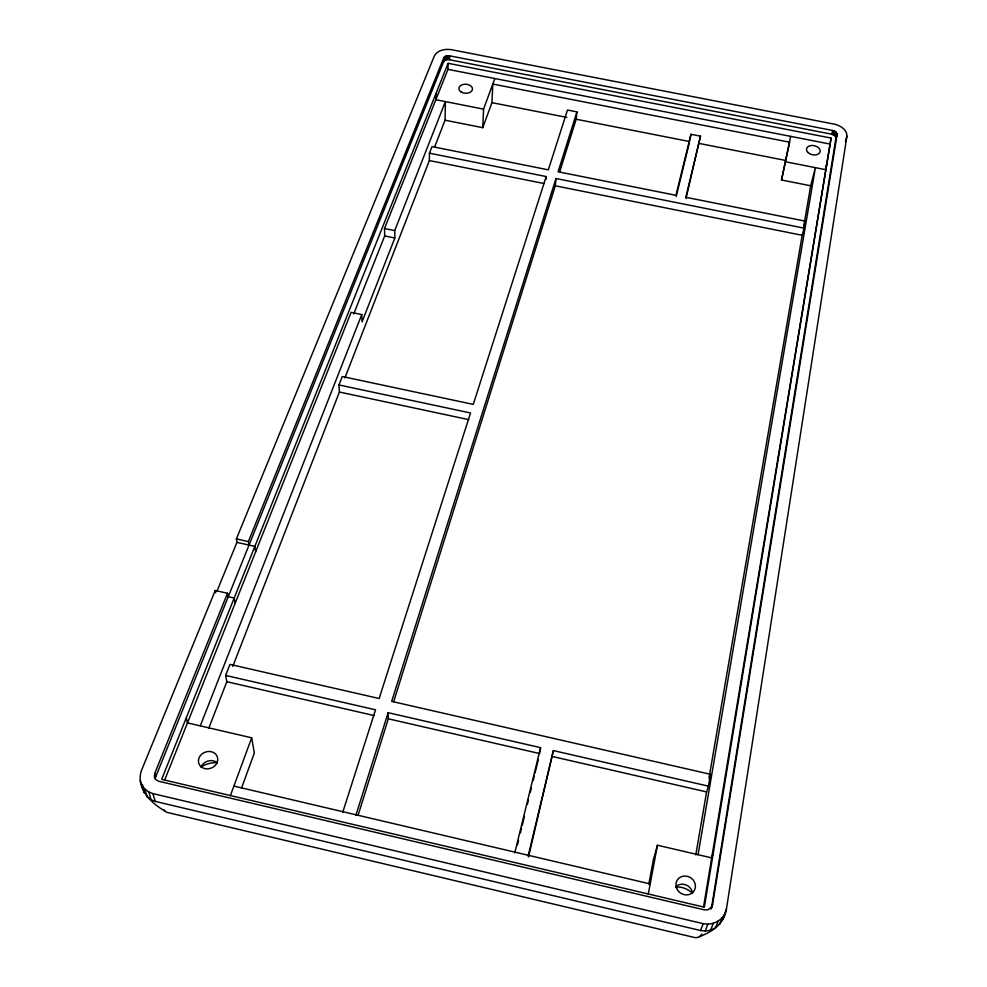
<?xml version="1.0" encoding="UTF-8"?>
<svg xmlns="http://www.w3.org/2000/svg" width="987" height="987" viewBox="0 0 987 987"><rect width="100%" height="100%" fill="white"/><g stroke="black" fill="none" stroke-linecap="round" stroke-linejoin="round"><path stroke-width="1.48" d="M344.895 377.922L429.37 160.56L429.431 153.182L431.998 146.607L548.34 169.838L567.476 110.038L576.914 111.889L576.174 119.23L559.703 171.787M435.933 93.654L435.859 99.712L483.568 109.125L494.845 78.528M164.767 810.944C151.097 803.134 136.083 788.527 141.166 771.217L215.24 590.497L227.504 593.261L154.7 773.512L155.156 778.225L443.632 61.774L444.175 57.209L445.939 56.086L449.616 55.84L832.707 130.481L836.001 132.098L837.062 134.664L712.565 904.795L711.035 909.175M443.632 61.774L444.175 57.209M444.113 61.021L444.866 60.38L444.94 56.567M444.866 60.38L445.865 59.899L445.939 56.086M434.662 146.94L445.051 120.204L445.384 101.587L394.726 230.613L394.837 238.015L362.056 321.861L361.76 314.569L351.113 312.336L164.718 779.927M445.865 59.899L447.037 59.602L447.099 55.79M353.704 313.965L384.683 235.942L384.511 228.528L447.962 69.361L448.073 63.291L831.079 138.069L704.36 907.189L161.671 779.36L448.073 63.291M712.565 904.795L711.553 907.485L836.038 137.501L835.002 135.799L831.72 134.183L448.283 59.516L448.357 55.704M449.541 59.652L449.616 55.84M445.051 120.204L482.779 127.681L483.568 109.125M482.779 127.681L491.933 102.648L492.809 84.068L789.588 142.19L781.519 180.004L810.685 185.766L815.41 167.654L698.068 854.705M545.947 179.461L546.193 176.55L429.431 153.182M393.677 701.671L555.311 185.803L555.989 178.511L804.072 228.133L805.269 221.137L685.854 197.289L700.486 136.157L690.925 134.281L675.972 195.315L558.099 171.775L576.914 111.889M539.988 752.119L540.58 747.652L388.138 712.688L355.851 815.41M528.514 856.926L553.386 750.589L708.456 786.158L710.492 774.301L391.691 701.387L555.989 178.511M699.45 936.663C712.269 931.814 724.483 923.511 726.444 908.978L846.92 136.144C847.08 129.507 840.147 125.448 834.397 124.165L451.417 49.683C445.384 48.745 437.71 49.955 434.453 55.728L236.386 538.927L236.929 542.381L216.992 591.102M703.534 907.004L831.079 138.069M695.786 854.939L706.606 791.919L708.456 786.158M709.159 777.065L802.184 235.276L804.072 228.133M803.899 225.258L810.685 185.766M689.901 140.105L690.925 134.281M685.977 198.56L700.486 136.157M648.804 884.118L653.517 859.097L657.453 845.242L711.639 857.863L713.219 853.385M648.274 894.074L657.453 845.242M781.519 180.004L790.673 136.366M528.144 856.025L553.386 750.589M514.782 852.879L540.58 747.652M517.459 844.847L518.557 840.356M520.383 832.88L521.494 828.389M522.222 825.403L524.418 816.422M527.342 804.454L528.44 799.976M530.278 792.487L531.376 788.008M533.202 780.532L534.3 776.041M535.04 773.043L538.334 759.583M676.169 196.598L689.284 143.041M803.763 226.862L805.269 221.137M831.72 134.183L832.707 130.481M832.954 134.54L833.953 130.839M834.077 135.096L835.076 131.382M826.847 163.719L825.268 169.604L785.886 161.843M835.002 135.799L836.001 132.098M835.668 136.625L836.668 132.924M836.038 137.501L837.025 133.8M836.063 138.377L837.062 134.664M845.415 141.634L846.92 136.144M722.422 920.143L726.444 908.978M358.084 815.287L388.31 718.807L388.138 712.688M342.723 812.326L375.541 709.801L225.653 675.429L229.959 664.387L379.144 698.512L470.528 412.973L338.985 384.967L342.267 376.54L473.279 404.386L546.193 176.55M709.098 778.657L710.492 774.301M241.482 788.181L254.325 753.032L251.697 737.807L187.456 722.891L186.272 717.857M230.378 795.633L251.697 737.807M140.228 780.359L141.807 785.01L144.744 788.995L147.1 796.817L151.134 799.84L155.218 801.395L700.597 930.531L703.151 923.659C711.787 925.572 721.324 921.29 725.161 913.222M700.597 930.531L705.236 931.025L707.827 924.165M705.236 931.025L710.652 930.186L713.293 923.314M208.664 728.48L226.825 681.721L225.653 675.429M232.772 666.422L339.405 392.036L338.985 384.967M718.215 921.093L715.538 927.965L710.652 930.186M200.275 725.864L361.76 314.569M719.548 924.548L722.262 917.651M248.872 545.046L248.379 541.579L443.694 57.962M712.046 906.473L708.111 909.792L704.459 909.878L158.833 781.285L155.847 779.668L154.28 775.165M447.037 59.602L448.283 59.516M447.962 69.361L829.512 143.966M491.933 102.648L566.785 117.379M576.174 119.23L689.654 141.56M699.166 143.436L785.22 160.363M429.37 160.56L544.059 183.545M555.311 185.803L802.184 235.276M384.511 228.528L394.726 230.613M384.683 235.942L394.837 238.015M339.405 392.036L468.726 419.635M236.386 538.927L248.379 541.579M236.929 542.381L254.856 546.379L255.633 551.856M226.825 681.721L374.307 715.6M388.31 718.807L539.803 753.599M552.523 756.523L706.606 791.919M233.894 786.096L650.174 883.933M144.744 788.995L148.827 792.03L152.936 793.597L703.151 923.659M141.807 785.01L144.188 792.857M148.827 792.03L151.134 799.84M152.936 793.597L155.218 801.395M154.7 773.512L155.576 776.572M154.342 776.818L154.922 778.854M215.24 590.497L215.647 592.755M227.504 593.261L228.083 596.641L234.203 598.023L235.091 603.378M142.498 784.517L142.609 788.243M163.817 809.661A6.983 6.058 -25.9 0 0 167.642 812.523L694.342 937.465A7.057 6.514 40 0 0 701.683 934.134M201.101 767.096A9.734 8.476 -21.8 0 1 217.374 763.013M675.552 887.054A9.895 9.117 34.7 0 1 685.792 884.833A9.895 9.117 34.7 0 1 692.578 893.334M676.7 886.955A20.863 19.308 36.2 0 1 691.492 892.408M201.188 766.911A23.947 20.974 -22.7 0 1 215.228 762.692M676.564 888.127A9.981 9.179 33.8 0 0 693.219 891.989A9.981 9.179 33.8 0 0 687.236 876.296A9.981 9.179 33.8 0 0 676.564 888.127M204.877 768.626A9.821 8.538 -21.3 0 0 217.584 757.757A9.821 8.538 -21.3 0 0 201.792 754.117A9.821 8.538 -21.3 0 0 204.877 768.626M807.971 152.516A6.958 4.639 12.1 0 0 819.753 152.689A6.958 4.639 12.1 0 0 812.326 145.459A6.958 4.639 12.1 0 0 807.971 152.516M460.954 91.865A6.835 4.54 2.9 0 0 472.329 90.027A6.835 4.54 2.9 0 0 463.816 84.327A6.835 4.54 2.9 0 0 460.954 91.865"/></g></svg>
